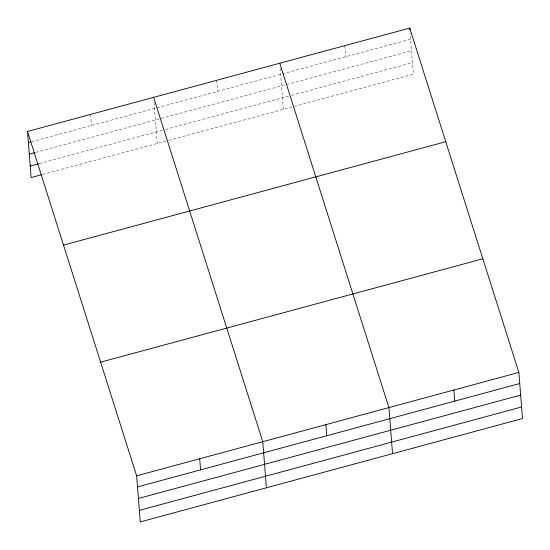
<?xml version="1.0" encoding="UTF-8"?>
<svg xmlns="http://www.w3.org/2000/svg" width="550" height="550" viewBox="0 0 550 550"><rect width="100%" height="100%" fill="white"/><g stroke="black" fill="none" stroke-linecap="round" stroke-linejoin="round"><path stroke-width="0.41" stroke-dasharray="2.75 2.06" d="M31.652 141.68L280.651 74.339M282.294 73.892L410.609 39.188M35.832 152.343L411.517 50.737M39.229 163.577L164.546 129.683M165.364 129.463L290.723 95.556M291.541 95.336L412.452 62.631M42.598 174.46L167.915 140.566M168.733 140.346L413.366 74.181L410.142 33.213M344.754 45.664L345.627 56.76M280.177 68.358L283.401 109.333M216.707 80.293L217.58 91.396M154.041 102.479L157.266 143.447M90.571 114.414L91.444 125.51"/><path stroke-width="0.82" d="M27.5 131.471L409.736 28.084L518.87 372.439L522.5 418.529L140.264 521.916L136.634 475.819L27.5 131.471L31.13 177.561L41.773 174.68M28.373 142.567L30.828 141.907M29.281 154.117L35.014 152.563M30.216 166.017L38.411 163.797M63.518 245.107L445.748 141.721M100.623 362.182L482.859 258.803M136.634 475.819L518.87 372.439M137.507 486.922L519.743 383.536M138.421 498.465L520.658 395.086M139.356 510.366L521.592 406.986M279.778 63.236L388.912 407.584L392.542 453.681M153.636 97.35L262.776 441.705L266.399 487.795M453.894 390.012L454.768 401.115M409.736 28.084L409.867 29.796M325.841 424.648L326.714 435.744M199.705 458.762L200.578 469.865"/></g></svg>
